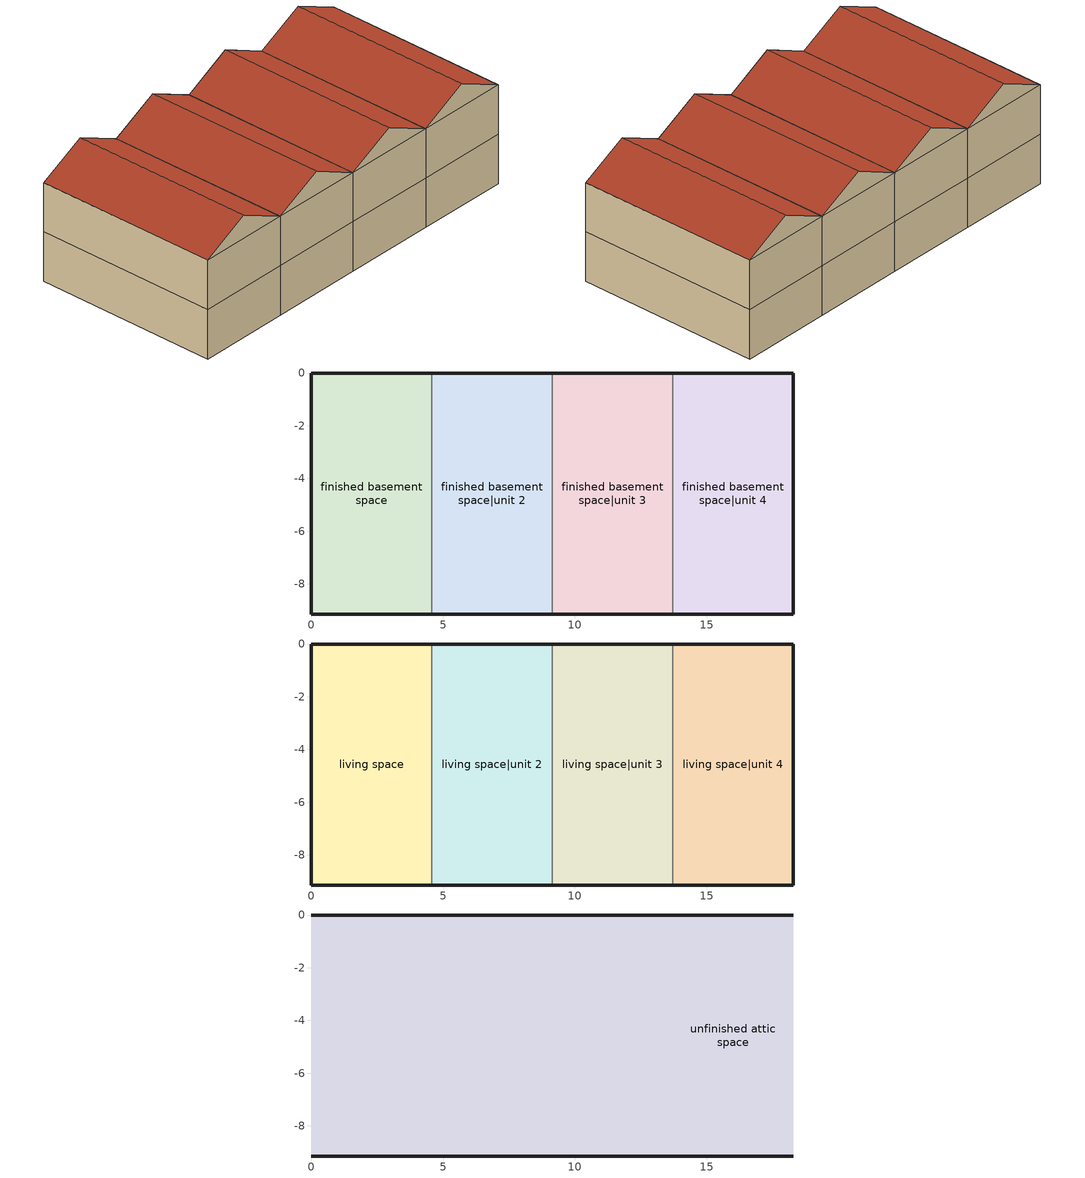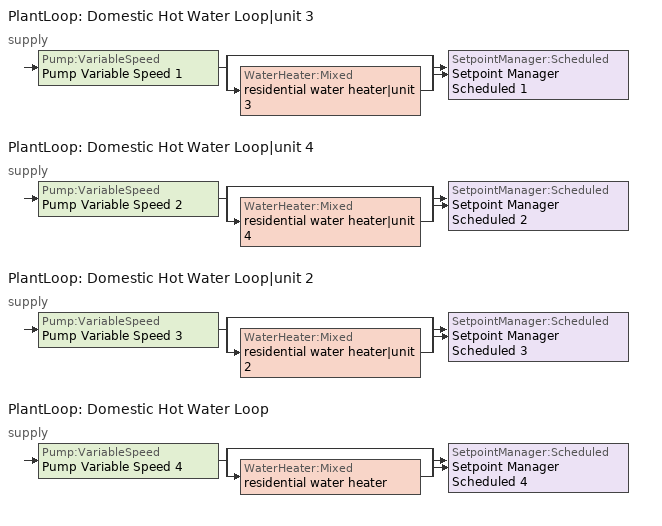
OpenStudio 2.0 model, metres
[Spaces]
finished basement space
 floor ground: 0,-9.14 0,0 4.57,0 4.57,-9.14 z-2.44
 wall ground: 4.57,0 0,0 0,-9.14 4.57,-9.14 z-2.44:0
 wall to finished basement space|unit 2: 4.57,-9.14 4.57,0 z-2.44:0
finished basement space|unit 2
 floor ground: 4.57,-9.14 4.57,0 9.14,0 9.14,-9.14 z-2.44
 wall ground: 9.14,0 4.57,0 / 4.57,-9.14 9.14,-9.14 z-2.44:0
 wall to finished basement space|unit 3: 9.14,-9.14 9.14,0 z-2.44:0
finished basement space|unit 3
 floor ground: 9.14,-9.14 9.14,0 13.72,0 13.72,-9.14 z-2.44
 wall ground: 13.72,0 9.14,0 / 9.14,-9.14 13.72,-9.14 z-2.44:0
 wall to finished basement space|unit 4: 13.72,-9.14 13.72,0 z-2.44:0
finished basement space|unit 4
 floor ground: 13.72,-9.14 13.72,0 18.29,0 18.29,-9.14 z-2.44
 wall ground: 13.72,-9.14 18.29,-9.14 18.29,0 13.72,0 z-2.44:0
living space
 floor to finished basement space: 0,-9.14 0,0 4.57,0 4.57,-9.14 z0
 wall outside: 4.57,0 0,0 0,-9.14 4.57,-9.14 z0:2.44
 wall to living space|unit 2: 4.57,-9.14 4.57,0 z0:2.44
living space|unit 2
 floor to finished basement space|unit 2: 4.57,-9.14 4.57,0 9.14,0 9.14,-9.14 z0
 wall outside: 9.14,0 4.57,0 / 4.57,-9.14 9.14,-9.14 z0:2.44
 wall to living space|unit 3: 9.14,-9.14 9.14,0 z0:2.44
living space|unit 3
 floor to finished basement space|unit 3: 9.14,-9.14 9.14,0 13.72,0 13.72,-9.14 z0
 wall outside: 13.72,0 9.14,0 / 9.14,-9.14 13.72,-9.14 z0:2.44
 wall to living space|unit 4: 13.72,-9.14 13.72,0 z0:2.44
living space|unit 4
 floor to finished basement space|unit 4: 13.72,-9.14 13.72,0 18.29,0 18.29,-9.14 z0
 wall outside: 13.72,-9.14 18.29,-9.14 18.29,0 13.72,0 z0:2.44
unfinished attic space
 floor to living space: 0,-9.14 0,0 4.57,0 4.57,-9.14 z2.44
 floor to living space|unit 2: 4.57,-9.14 4.57,0 9.14,0 9.14,-9.14 z2.44
 floor to living space|unit 3: 9.14,-9.14 9.14,0 13.72,0 13.72,-9.14 z2.44
 floor to living space|unit 4: 13.72,-9.14 13.72,0 18.29,0 18.29,-9.14 z2.44
 wall outside: 2.29,-9.14,3.58 0,-9.14,2.44 4.57,-9.14,2.44; 2.29,0,3.58 4.57,0,2.44 0,0,2.44; 6.86,-9.14,3.58 4.57,-9.14,2.44 9.14,-9.14,2.44; 6.86,0,3.58 9.14,0,2.44 4.57,0,2.44; 11.43,-9.14,3.58 9.14,-9.14,2.44 13.72,-9.14,2.44; 11.43,0,3.58 13.72,0,2.44 9.14,0,2.44; 16,-9.14,3.58 13.72,-9.14,2.44 18.29,-9.14,2.44; 16,0,3.58 18.29,0,2.44 13.72,0,2.44
 roof outside: 2.29,0,3.58 0,0,2.44 0,-9.14,2.44 2.29,-9.14,3.58; 2.29,-9.14,3.58 4.57,-9.14,2.44 4.57,0,2.44 2.29,0,3.58; 6.86,0,3.58 4.57,0,2.44 4.57,-9.14,2.44 6.86,-9.14,3.58; 6.86,-9.14,3.58 9.14,-9.14,2.44 9.14,0,2.44 6.86,0,3.58; 11.43,0,3.58 9.14,0,2.44 9.14,-9.14,2.44 11.43,-9.14,3.58; 11.43,-9.14,3.58 13.72,-9.14,2.44 13.72,0,2.44 11.43,0,3.58; 16,0,3.58 13.72,0,2.44 13.72,-9.14,2.44 16,-9.14,3.58; 16,-9.14,3.58 18.29,-9.14,2.44 18.29,0,2.44 16,0,3.58
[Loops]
PlantLoop 'Domestic Hot Water Loop|unit 3'
 supply: Pump:VariableSpeed 'Pump Variable Speed 1' > split
  | bypass
  | WaterHeater:Mixed 'residential water heater|unit 3'
  join > SetpointManager:Scheduled 'Setpoint Manager Scheduled 1'
PlantLoop 'Domestic Hot Water Loop|unit 4'
 supply: Pump:VariableSpeed 'Pump Variable Speed 2' > split
  | bypass
  | WaterHeater:Mixed 'residential water heater|unit 4'
  join > SetpointManager:Scheduled 'Setpoint Manager Scheduled 2'
PlantLoop 'Domestic Hot Water Loop|unit 2'
 supply: Pump:VariableSpeed 'Pump Variable Speed 3' > split
  | bypass
  | WaterHeater:Mixed 'residential water heater|unit 2'
  join > SetpointManager:Scheduled 'Setpoint Manager Scheduled 3'
PlantLoop 'Domestic Hot Water Loop'
 supply: Pump:VariableSpeed 'Pump Variable Speed 4' > split
  | bypass
  | WaterHeater:Mixed 'residential water heater'
  join > SetpointManager:Scheduled 'Setpoint Manager Scheduled 4'
[Building]
Building: Standards Number of Stories=2; Standards Number of Above Ground Stories=1; Standards Building Type=singlefamilyttached; Standards Number of Living Units=4
[Site]
Denver Intl Ap_CO_USA: Latitude {deg}=39.83; Longitude {deg}=-104.65; Time Zone {hr}=-7; Elevation {m}=1650
[ClimateZones]
Climate Zone Institution Name 2=Building America; Climate Zone Document Year 2=0; Climate Zone Value 2=Cold
[SizingPeriod:DesignDay] Barometric Pressure {Pa}=83011; Sky Clearness=0; Rain Indicator=0; Snow Indicator=0; Day of Month=21; Daylight Saving Time Indicator=0; Humidity Indicating Type=Wetbulb; Dry-Bulb Temperature Range Modifier Type=DefaultMultipliers
Name | Maximum Dry-Bulb Temperature {C} | Daily Dry-Bulb Temperature Range {deltaC} | Humidity Indicating Conditions at Maximum Dry-Bulb | Wind Speed {m/s} | Wind Direction {deg} | Month | Day Type | Solar Model Indicator | ASHRAE Taub | ASHRAE Taud
Denver Intl Ap Ann Clg 1% Condns DB=>MWB | 33.2 | 15.2 | 15.6 | 4.2 | 80 | 7 | SummerDesignDay | ASHRAETau | 0.424 | 2.012
Denver Intl Ap Ann Htg 99% Condns DB | -14 | 0 | -14 | 3.3 | 160 | 12 | WinterDesignDay | ASHRAEClearSky
Denver Intl Ap Ann Clg 1% Condns WB=>MDB | 27 | 15.2 | 17.6 | 4.2 | 80 | 7 | SummerDesignDay | ASHRAETau | 0.424 | 2.012
[Site:WaterMainsTemperature]
Calculation Method=Correlation; Annual Average Outdoor Air Temperature {C}=10.8753; Maximum Difference In Monthly Average Outdoor Air Temperatures {deltaC}=23.1524
[Site:GroundTemperature:BuildingSurface]
6.71221, 4.9416, 4.79814, 5.63626, 9.00496, 12.3608, 15.2732, 17.1228, 17.2883, 15.7979, 12.9685, 9.71588
[Site:GroundTemperature:Deep]
10.8753, 10.8753, 10.8753, 10.8753, 10.8753, 10.8753, 10.8753, 10.8753, 10.8753, 10.8753, 10.8753, 10.8753
[ThermalZone] Use Ideal Air Loads=No
living zone; living zone|unit 2; living zone|unit 3; living zone|unit 4; finished basement zone; finished basement zone|unit 2; finished basement zone|unit 3; finished basement zone|unit 4; unfinished attic zone
[Sizing:Zone] Zone Cooling Design Supply Air Temperature Input Method=SupplyAirTemperature; Zone Cooling Design Supply Air Temperature {C}=14; Zone Cooling Design Supply Air Temperature Difference {deltaC}=11.11; Zone Heating Design Supply Air Temperature Input Method=SupplyAirTemperature; Zone Heating Design Supply Air Temperature {C}=40; Zone Heating Design Supply Air Temperature Difference {deltaC}=11.11; Zone Cooling Design Supply Air Humidity Ratio {kg-H2O/kg-air}=0.0085; Zone Heating Design Supply Air Humidity Ratio {kg-H2O/kg-air}=0.008; Cooling Design Air Flow Method=DesignDay; Heating Design Air Flow Method=DesignDay; Account for Dedicated Outdoor Air System=No; Dedicated Outdoor Air System Control Strategy=NeutralSupplyAir; Dedicated Outdoor Air Low Setpoint Temperature for Design {C}=autosize; Dedicated Outdoor Air High Setpoint Temperature for Design {C}=autosize
living zone; living zone|unit 2; living zone|unit 3; living zone|unit 4; finished basement zone; finished basement zone|unit 2; finished basement zone|unit 3; finished basement zone|unit 4; unfinished attic zone
[Space]
Name | Thermal Zone | Building Unit
living space | living zone | unit 1
living space|unit 2 | living zone|unit 2 | unit 2
living space|unit 3 | living zone|unit 3 | unit 3
living space|unit 4 | living zone|unit 4 | unit 4
finished basement space | finished basement zone | unit 1
finished basement space|unit 2 | finished basement zone|unit 2 | unit 2
finished basement space|unit 3 | finished basement zone|unit 3 | unit 3
finished basement space|unit 4 | finished basement zone|unit 4 | unit 4
unfinished attic space | unfinished attic zone
[BuildingUnit] Building Unit Type=Residential; Building Unit Feature Name 1=NumberOfBedrooms; Building Unit Feature Data Type 1=Integer; Building Unit Feature Value 1=3; Building Unit Feature Name 2=NumberOfBathrooms; Building Unit Feature Data Type 2=Double; Building Unit Feature Value 2=2; Building Unit Feature Name 3=DHWSchedIndex; Building Unit Feature Data Type 3=Integer
Name | Building Unit Feature Value 3
unit 1 | 3
unit 2 | 2
unit 3 | 0
unit 4 | 1
[PlantLoop] Plant Loop Volume {m3}=0.003; Load Distribution Scheme=Optimal
Domestic Hot Water Loop|unit 3; Domestic Hot Water Loop|unit 4; Domestic Hot Water Loop|unit 2; Domestic Hot Water Loop
[Sizing:Plant] Loop Type=Heating; Design Loop Exit Temperature {C}=51.6667; Loop Design Temperature Difference {deltaC}=5.55556; Sizing Option=NonCoincident; Zone Timesteps in Averaging Window=1; Coincident Sizing Factor Mode=None
Domestic Hot Water Loop|unit 3; Domestic Hot Water Loop|unit 4; Domestic Hot Water Loop|unit 2; Domestic Hot Water Loop
[Pump:VariableSpeed] Rated Flow Rate {m3/s}=0.01; Rated Pump Head {Pa}=1; Rated Power Consumption {W}=0; Motor Efficiency=1; Fraction of Motor Inefficiencies to Fluid Stream=0; Coefficient 1 of the Part Load Performance Curve=0; Coefficient 2 of the Part Load Performance Curve=1; Coefficient 3 of the Part Load Performance Curve=0; Coefficient 4 of the Part Load Performance Curve=0; Pump Control Type=Intermittent
Pump Variable Speed 1; Pump Variable Speed 2; Pump Variable Speed 3; Pump Variable Speed 4
[SetpointManager:Scheduled] Control Variable=Temperature
Name | Schedule
Setpoint Manager Scheduled 1 | DHW Temp
Setpoint Manager Scheduled 2 | DHW Temp 1
Setpoint Manager Scheduled 3 | DHW Temp 2
Setpoint Manager Scheduled 4 | DHW Temp 3
[WaterHeater:Mixed] Tank Volume {m3}=0.170344; Deadband Temperature Difference {deltaC}=2; Maximum Temperature Limit {C}=99; Heater Control Type=Cycle; Heater Maximum Capacity {W}=4500; Heater Minimum Capacity {W}=0; Heater Fuel Type=Electricity; Heater Thermal Efficiency=1; Off Cycle Parasitic Fuel Consumption Rate {W}=0; Off Cycle Parasitic Fuel Type=Electricity; Off Cycle Parasitic Heat Fraction to Tank=0; On Cycle Parasitic Fuel Consumption Rate {W}=0; On Cycle Parasitic Fuel Type=Electricity; On Cycle Parasitic Heat Fraction to Tank=0; Ambient Temperature Indicator=ThermalZone; Off Cycle Loss Coefficient to Ambient Temperature {W/K}=1.16357; Off Cycle Loss Fraction to Thermal Zone=1; On Cycle Loss Coefficient to Ambient Temperature {W/K}=1.16357; On Cycle Loss Fraction to Thermal Zone=1; Use Side Effectiveness=1; Source Side Effectiveness=1; Use Side Design Flow Rate {m3/s}=autosize; Source Side Design Flow Rate {m3/s}=autosize; Indirect Water Heating Recovery Time {hr}=1.5
Name | Setpoint Temperature Schedule | Ambient Temperature Thermal Zone
residential water heater|unit 3 | WH Setpoint Temp | finished basement zone|unit 3
residential water heater|unit 4 | WH Setpoint Temp 1 | finished basement zone|unit 4
residential water heater|unit 2 | WH Setpoint Temp 3 | finished basement zone|unit 2
residential water heater | WH Setpoint Temp 5 | finished basement zone
[Schedule:Ruleset]
Name | Default Day Schedule
DHW Temp | DHW Temp Default
WH Setpoint Temp | WH Setpoint Temp
DHW Temp 1 | DHW Temp Default 1
WH Setpoint Temp 1 | WH Setpoint Temp 2
DHW Temp 2 | DHW Temp Default 2
WH Setpoint Temp 3 | WH Setpoint Temp 4
DHW Temp 3 | DHW Temp Default 3
WH Setpoint Temp 5 | WH Setpoint Temp 6
[Schedule:Day]
DHW Temp Default; DHW Temp Default 1; DHW Temp Default 2; DHW Temp Default 3: 24, 0, 51.6667
WH Setpoint Temp; WH Setpoint Temp 2; WH Setpoint Temp 4; WH Setpoint Temp 6: 24, 0, 52.6667
